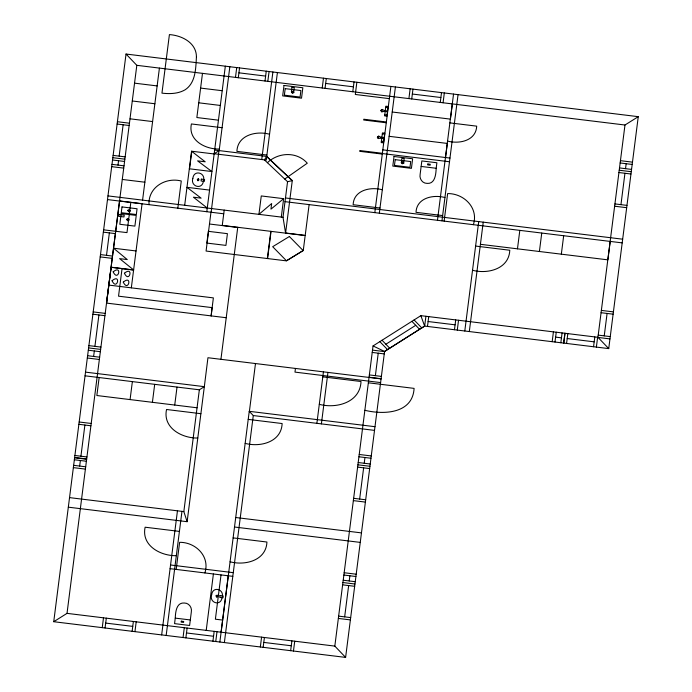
<?xml version="1.0" encoding="UTF-8"?>
<svg xmlns="http://www.w3.org/2000/svg" width="692" height="692" viewBox="0 0 692 692"><rect width="100%" height="100%" fill="white"/><g stroke="black" fill="none" stroke-linecap="round" stroke-linejoin="round"><path stroke-width="1.04" d="M211.181 315.889L212.089 307.62L118.54 296.176L122.06 268.548M106.577 303.105L111.135 267.207L133.634 269.958M53.734 621.71L126.03 54.037L638.266 116.671L608.735 348.604L424.628 326.088L384.57 351.458L345.611 657.4L53.734 621.71L67.02 613.363L334.824 646.103L345.611 657.4M79.666 466.062L80.376 460.509M80.921 456.21L84.891 425.035M93.628 356.449L94.328 350.956M94.916 346.355L98.913 314.947M106.507 255.331L109.362 232.884M117.995 165.094L118.557 160.734M119.136 156.124L123.133 124.759M119.586 200.948L106.481 303.087L226.223 317.732M67.02 613.363L136.817 65.325L126.03 54.037M99.138 377.59L96.854 395.521L197.056 407.778M130.84 202.332L126.982 232.607L103.636 229.848M108.791 285.087L131.324 287.846L142.076 203.699L119.552 200.948M142.578 200.118L159.419 68.093M149.014 204.65C148.001 187.359 165.63 176.97 181.278 181.001L177.818 208.18M130.079 399.587L132.362 381.647M102.243 627.644L103.497 617.818M105.063 627.99L106.317 618.164M152.404 402.32L154.688 384.38M184.686 205.273L191.563 151.211L214.139 153.97M189.651 168.018L191.693 152.032M202.488 73.361L196.857 117.536L218.447 120.174M132.12 631.294L133.374 621.477M134.949 631.64L136.203 621.814M174.73 405.045L177.014 387.113M206.796 211.717L225.333 66.172M210.965 212.271L206.078 251.049L286.401 260.858L303.269 250.495L305.172 235.548L222.262 225.393M211.121 212.245L218.975 150.579L214.65 150.043M277.405 72.548L266.256 160.094L214.183 153.728L219.165 150.596L229.848 66.726M161.651 634.91L177.455 510.817M235.479 77.392L236.725 67.574M166.166 635.455L181.97 511.362M238.299 77.738L239.553 67.92M176.175 569.421L179.626 542.32C195.724 542.147 210.221 556.506 204.893 572.933M68.318 507.175L187.134 521.699L183.838 511.596L199.348 389.795L204.33 386.664L207.946 357.729L381.076 378.905M222.236 225.575L224.208 210.108M211.086 315.881L213.378 297.889L131.359 287.855M187.134 521.699L204.33 386.664L85.514 372.132M175.258 618.12L174.557 623.63L189.608 625.473L191.312 612.048C192.255 607.637 189.02 602.922 184.306 603.009C176.192 602.325 175.526 612.498 175.258 618.12L190.309 619.954M183.043 637.522L184.297 627.696M220.93 359.321L237.745 227.287M185.871 637.868L187.117 628.042M265.001 81.007L266.256 71.181M267.821 81.345L269.076 71.527M261.74 159.549L272.89 71.994M206.216 630.36L213.404 573.971M221.025 574.914L215.385 619.193L222.608 620.075M212.928 641.173L214.174 631.355M215.748 641.519L217.003 631.701M267.363 258.531L270.823 231.353M267.588 258.583L271.048 231.396M221.085 632.177L228.273 575.796M219.857 642.02L249.241 411.316L374.995 426.696M249.397 411.342L255.486 363.542M224.372 642.574L253.281 415.555L249.241 411.316M281.298 217.089L283.642 198.673L261.273 195.94L258.929 214.356L271.662 203.535L270.953 209.157L283.642 198.673M283.019 217.297L287.552 181.711L264.43 159.878L266.636 156.401L292.275 180.621L285.588 233.135L283.019 217.297L107.961 195.897M322.221 87.996L323.475 78.179M309.125 204.607L305.207 235.401L285.606 233.005M325.05 88.342L326.295 78.525M295.449 368.429L294.982 372.114L380.609 382.581M260.33 646.968L261.585 637.15M263.15 647.314L264.405 637.496M352.782 91.733L354.036 81.916M356.856 82.261L355.316 94.475L389.345 98.636M316.875 423.331L323.432 371.855M290.649 650.679L291.903 640.853M321.391 423.885L327.947 372.408M293.469 651.025L294.723 641.199M381.067 138.08L381.18 137.25M384.467 111.386L384.57 110.564M381.785 138.166L381.223 142.587L383.515 142.863L384.752 133.167L382.46 132.89L381.889 137.336M385.185 111.473L384.622 115.893L386.915 116.178L388.151 106.481L385.859 106.196L385.288 110.651M374.822 212.634L390.893 86.422M379.337 213.188L395.409 86.976M334.824 646.103L373.049 345.939L420.866 315.656L597.94 337.307L608.735 348.604M408.903 98.593L410.148 88.775M344.659 616.866L348.647 585.57M349.226 580.969L349.892 575.779M359.658 499.053L363.637 467.835M364.217 463.259L364.952 457.507M375.375 375.661L378.239 353.171M411.723 98.947L412.968 89.121M440.259 102.433L441.505 92.607M443.079 102.779L444.325 92.953M436.185 168.277L436.886 162.758L421.835 160.925L420.13 174.349C419.188 178.761 422.423 183.475 427.128 183.389C435.251 184.063 435.917 173.9 436.185 168.277L421.134 166.443M437.456 220.298L453.537 94.077M445.527 157.534L447.326 143.434L389.129 136.315M452.36 103.912L450.423 119.128L392.226 112.009M425.917 316.27L424.663 326.096L384.57 351.458L373.049 345.939M427.483 326.442L428.737 316.616M441.972 220.843L458.052 94.631M444.134 221.111L447.646 193.57C464.003 193.405 478.786 207.972 473.389 224.684M454.462 329.738L455.717 319.92M457.282 330.084L458.536 320.258M464.79 331.001L478.726 221.596M469.306 331.555L483.241 222.149M517.469 248.843L519.813 230.427M539.397 251.516L541.741 233.109M561.324 254.198L563.677 235.747M552.173 341.684L553.418 331.866M554.993 342.03L556.247 332.212M560.831 342.748L562.077 332.921M563.651 343.085L564.906 333.267M563.755 343.102L565.009 333.276M566.575 343.448L567.829 333.622M593.554 346.744L594.809 336.926M596.383 347.09L597.629 337.272M638.266 116.671L624.98 125.018L597.923 337.428L609.963 338.898M610.214 241.439L607.87 259.846L480.412 244.311M604.237 335.862L607.092 313.441M620.949 204.65L624.945 173.268M625.533 168.666L626.165 163.71M401.386 162.421L403.047 161.729L403.972 163.122L402.303 163.822L401.334 162.802L401.905 158.26L404.163 158.537L403.609 162.836L401.351 162.559M129.767 210.913L129.084 211.337L128.262 210.723L128.971 210.083L129.793 210.697M128.625 219.874L127.674 220.272L127.12 219.693L127.83 219.044L128.651 219.658M267.415 162.689C278.452 152.188 296.851 151.358 307.283 163.2L284.741 179.046M385.877 344.227L415.728 325.318M287.552 181.711L292.275 180.621L266.705 156.608M238.93 72.824L265.633 76.094M325.673 83.438L353.404 86.829M412.345 94.034L440.882 97.52M136.817 65.325L624.98 125.018M385.721 107.243L388.022 107.494M200.611 88.083L222.193 90.721M387.581 110.928L384.345 110.53L382.062 109.397L380.773 110.409L381.742 111.914L384.242 111.36L387.477 111.758M134.577 83.161L157.153 85.92M384.743 114.915L387.044 115.192M449.869 122.873L476.693 126.152C476.079 140.779 459.22 144.291 447.551 141.064M386.37 121.991L363.793 119.232L363.689 120.001L386.266 122.761M198.734 102.805L220.324 105.444M132.31 100.989L154.887 103.748M620.439 160.674L632.479 162.144M382.321 133.928L384.622 134.179M620.144 162.975L632.185 164.445M384.19 137.621L380.946 137.224L378.662 136.082L377.348 137.301L378.342 138.599L380.842 138.054L384.077 138.443M619.513 167.931L631.554 169.402M619.219 170.232L631.26 171.702M381.344 141.6L383.645 141.886M618.925 172.533L630.966 174.012M222.08 127.709L191.407 123.955C187.835 140.364 205.377 149.394 219.364 149.048M269.551 134.239C256.334 130.624 237.564 134.966 236.898 151.358L266.904 155.034M130.035 118.816L152.612 121.576M382.814 149.861L449.973 158.07M382.382 153.304L359.805 150.545L359.702 151.314L382.278 154.074M382.347 153.546L449.497 161.755M117.406 121.723L129.447 123.193M117.112 124.024L129.153 125.494M219.165 150.596L266.636 156.401M614.928 203.915L626.969 205.386M614.634 206.216L626.675 207.686M113.116 155.389L125.157 156.868M382.321 189.772C370.635 186.546 353.742 190.066 353.136 204.72L379.995 208.007M444.939 197.54C433.365 194.34 416.619 197.8 416.004 212.323L442.646 215.584M112.822 157.69L124.863 159.169M189.323 168.779L211.899 171.547L197.592 160.873L205.195 161.798L191.563 151.211M112.536 159.999L124.569 161.47M111.974 164.359L124.015 165.829M111.68 166.66L123.721 168.13M285.485 197.973L622.662 239.198M122.285 179.444L144.887 182.212M209.546 190.092L186.961 187.333L201.113 198.146L193.431 197.203L207.263 208.032M285.009 201.657L622.194 242.883M107.494 199.581L223.741 213.793M475.612 246.067L509.779 250.245C509.044 268.946 487.756 274.361 472.524 270.252M209.468 224.009L237.719 227.469M103.342 232.149L115.382 233.619M136.047 250.962L113.549 248.212L127.259 259.569L119.612 258.635L133.634 269.932M601.365 310.405L613.406 311.876M601.071 312.706L613.112 314.177M100.487 254.595L112.528 256.066M100.193 256.896L112.234 258.375M111.057 267.302L133.582 270.053M598.217 335.127L610.258 336.597M428.114 321.529L455.085 324.825M555.615 337.116L561.454 337.834M567.206 338.535L594.186 341.839M93.186 311.91L105.227 313.381M92.892 314.211L104.933 315.682M372.512 350.135L384.553 351.605M372.218 352.436L384.259 353.915M369.355 374.926L381.396 376.396M369.061 377.227L381.102 378.706M88.896 345.619L100.928 347.09M88.602 347.92L100.643 349.391M322.801 376.846L361.016 381.517C360.212 402.467 336.485 408.92 319.297 404.336M368.352 382.797L414.093 388.385C412.7 413.764 383.653 414.889 364.857 410.287M88.308 350.221L100.349 351.7M87.607 355.714L99.648 357.184M87.313 358.015L99.354 359.485M85.047 375.817L199.348 389.795M253.281 415.555L374.519 430.381M200.896 413.695L166.547 409.491C162.516 427.881 181.979 438.373 197.791 438.027M248.212 419.387L282.137 423.539C281.402 442.11 260.261 447.456 245.158 443.373M359.226 454.471L371.267 455.942M79.165 421.999L91.206 423.469M358.932 456.772L370.973 458.242M78.871 424.3L90.911 425.77M358.197 462.524L370.237 463.995M357.911 464.825L369.952 466.27M357.617 467.1L369.658 468.571M74.9 455.474L86.941 456.945M74.65 457.464L86.69 458.934M74.606 457.775L86.647 459.246M74.355 459.773L86.396 461.244M353.638 498.318L365.679 499.788M73.646 465.327L85.687 466.797M353.353 500.619L365.393 502.089M73.352 467.628L85.393 469.107M235.713 517.512L361.466 532.892M69.537 497.617L183.838 511.596M234.502 527.019L360.255 542.398M233.118 537.892L266.93 542.026C266.195 560.529 245.132 565.848 230.073 561.783M179.418 531.404L145.13 527.209C141.107 545.573 160.535 556.039 176.322 555.685M344.166 572.734L356.207 574.204M343.872 575.035L355.913 576.514M343.215 580.233L355.247 581.704M342.921 582.534L354.961 584.005M342.627 584.835L354.667 586.306M170.552 564.992L233.273 572.665M170.085 568.677L232.806 576.349M338.639 616.131L350.68 617.601M338.345 618.432L350.386 619.902M105.686 623.077L132.752 626.381M186.494 632.955L213.551 636.268M263.773 642.41L291.271 645.766M414.093 319.946L421.757 327.913M411.896 321.339L419.56 329.297M382.045 340.239L389.708 348.206M379.847 341.632L387.511 349.598M420.866 315.656L424.628 326.088M196.433 56.848C195.732 68.266 195.845 82.685 185.127 89.787C178.155 93.844 169.774 94.051 161.954 93.143L169.41 34.6C181.797 35.439 196.39 42.714 196.433 56.848M118.955 214.477L118.721 216.319L123.989 216.959L124.223 215.117L118.955 214.477M112.043 280.736C117.043 291.453 121.532 272.959 112.043 280.736M113.177 271.844C118.176 282.57 122.666 264.076 113.177 271.844M121.186 213.569L119.82 224.277L134.888 226.12L136.255 215.411L121.186 213.569M122 206.917L121.264 212.695L136.333 214.537L137.068 208.759L122 206.917M126.593 219.329L127.518 220.722L129.179 220.03L128.254 218.629L126.593 219.329M127.735 210.359L128.66 211.761L130.321 211.06L129.395 209.667L127.735 210.359M123.28 282.111C128.288 292.828 132.778 274.335 123.28 282.111M124.413 273.219C129.413 283.945 133.911 265.451 124.413 273.219M192.843 178.354C190.144 186.572 202.349 190.248 203.439 181.044C206.138 172.827 193.933 169.151 192.843 178.354M197.35 179.41L197.86 180.759L198.621 180.534L198.985 179.609L198.422 178.64L197.35 179.41M197.687 179.531C198.111 181.849 199.218 177.948 197.687 179.531M201.303 179.15L201.069 180.993L204.348 181.39L204.581 179.557L201.303 179.15M208.353 231.336L206.856 243.074L225.929 245.4L227.426 233.662L208.353 231.336M181.295 621.182L181.183 622.117L183.57 622.411L183.683 621.477L181.295 621.182M211.648 594.791C208.932 602.974 221.033 606.676 222.089 597.464C224.805 589.281 212.712 585.579 211.648 594.791M216.086 595.838L216.587 597.187L217.34 596.954L217.703 596.037L217.15 595.068L216.086 595.838M216.423 595.959C216.838 598.269 217.937 594.376 216.423 595.959M284.005 85.462L282.673 95.885L301.522 98.186L302.845 87.763L284.005 85.462M219.987 595.57L219.753 597.412L222.98 597.81L223.213 595.968L219.987 595.57M285.199 88.628L284.36 95.159L300.068 97.07L300.899 90.548L285.199 88.628M291.418 91.854L292.344 93.256L294.005 92.555L293.079 91.162L291.418 91.854M291.998 87.313L291.453 91.612L293.711 91.889L294.256 87.59L291.998 87.313M291.972 92.001L292.5 92.806L293.451 92.408L292.924 91.612L291.972 92.001M377.858 137.215C378.334 141.28 379.579 133.452 377.858 137.215M381.257 110.53C381.733 114.578 382.858 106.923 381.257 110.53M394.016 156.487L392.797 166.08L411.42 168.355L412.64 158.762L394.016 156.487M395.193 159.653L394.457 165.423L409.975 167.317L410.711 161.556L395.193 159.653M401.94 162.577L402.467 163.373L403.419 162.975L402.882 162.179L401.94 162.577M427.872 163.987L427.76 164.921L430.147 165.215L430.268 164.281L427.872 163.987M386.638 107.753L386.638 107.753M383.238 134.438L383.238 134.438M385.928 114.959L385.928 114.959M382.529 141.652L382.347 141.255L382.529 141.652M289.368 236.517L272.683 246.707L286.462 260.763L303.148 250.573L289.368 236.517"/></g></svg>
